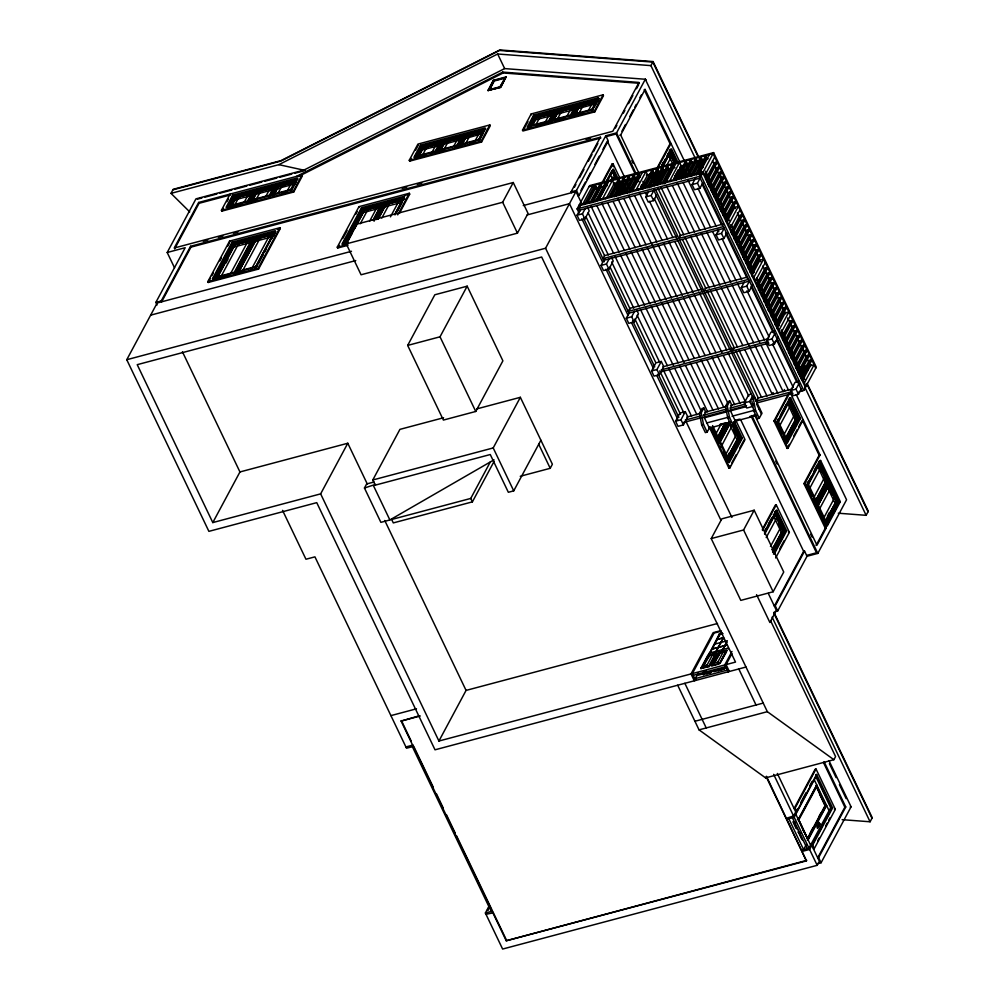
<?xml version="1.0" encoding="UTF-8"?>
<svg xmlns="http://www.w3.org/2000/svg" width="999" height="999" viewBox="0 0 999 999"><rect width="100%" height="100%" fill="white"/><g stroke="black" fill="none" stroke-linecap="round" stroke-linejoin="round"><path stroke-width="1.5" d="M571.478 192.732L571.066 191.87L576.46 190.434L605.781 135.752L616.57 132.879L645.317 79.258L645.729 80.107L644.992 80.057L645.317 79.258L504.657 68.594L303.796 170.155L195.954 198.863L167.195 252.497L174.563 267.869M247.914 200.899L249.825 200.462M250.737 195.642L252.472 194.855M269.493 195.155L271.216 194.355M272.302 189.91L274.213 189.46M250.175 242.67L252.073 242.233M255.894 266.483L257.63 265.697M293.881 184.166L295.604 183.366M271.74 236.938L273.476 236.139M379.595 208.229L381.331 207.43M438.573 145.654L440.309 144.855M461.313 137.475L457.33 145.167L461.313 137.475L444.567 141.92L439.572 151.473M460.139 139.91L462.05 139.46M549 120.767L550.636 120.392M570.566 115.022L572.302 114.223M573.389 109.765L575.112 108.966M594.954 104.021L596.69 103.222M656.081 178.958L655.531 177.073M668.668 155.469L667.757 153.696M720.254 441.546L719.717 439.672M729.595 424.138L728.671 422.365M778.433 421.753L777.896 419.88M808.416 484.403L807.866 482.529M827.609 487.599L826.81 486.076M248.551 200.749L230.944 205.432L235.165 197.665L251.96 193.331L235.439 198.014C234.528 204.283 230.107 204.096 228.946 207.667M294.942 182.18L278.309 186.176L273.251 195.617M373.151 219.967L380.756 205.794L364.298 210.602L354.595 228.721M439.635 143.669L423.002 147.665L418.781 155.444L437.662 150.462M569.555 116.871L574.55 107.33L558.091 112.138L554.22 119.393M669.73 153.496L662.599 166.945M788.835 402.372L777.547 423.576L779.295 427.26M764.597 534.24L775.286 514.473L782.479 530.469L772.077 549.862L782.941 530.457L772.489 549.949M826.747 480.894L818.968 464.685L826.285 480.644L814.809 502.01M828.833 485.277L818.256 505.007L828.945 485.239L836.138 501.236L825.736 520.629L826.548 522.427L829.295 516.82M189.71 211.875L171.004 193.369L173.177 189.31L281.019 160.602L499.837 49.95L653.096 61.563L698.825 157.13M230.107 194.081L221.416 210.277L221.828 211.139L293.731 192.008L302.422 175.799L302.01 174.937L198.651 202.447L174.213 248.014L612.799 131.281L638.998 82.43L502.759 72.103L296.528 176.398M174.625 248.876L199.063 203.309L230.519 194.942M157.08 304.97L155.856 302.397L185.177 247.715L167.195 252.497M745.978 667.045L435.015 749.812L316.745 502.647L208.891 531.356L126.761 359.715L157.155 303.009L351.498 251.286M161.239 300.961L190.559 246.278L600.387 137.188L600.799 138.049L190.971 247.128L161.651 301.81L161.239 300.961L155.856 302.397M221.828 211.139L223.277 208.441M226.898 201.686L228.346 198.988M232.617 195.142L226.099 207.305L290.809 190.072L297.327 177.922L232.617 195.142L233.479 196.953L232.392 198.976M227.06 207.143L233.029 196.004L297.739 178.784M227.385 207.105L233.354 196.141L234.028 197.415L229.32 206.206L228.147 205.12L228.596 206.056M229.246 204.845L231.855 199.987L231.393 199.038L233.279 201.586M228.459 207.48L233.991 197.165L254.27 192.17M229.708 205.806L233.991 197.165M230.682 204.42L234.34 197.602M231.281 205.12L235.165 197.665M231.568 205.27L235.227 197.777M235.09 204.333L239.161 196.741M239.473 196.229L238.961 197.078M244.405 201.848L248.476 194.268M248.801 193.756L248.276 194.605M246.853 202.635L251.898 193.207M246.903 202.76L251.96 193.331M247.752 202.273L253.983 190.659L254.42 191.995L234.028 197.415M248.077 202.41L254.595 190.26L255.045 191.209L253.421 194.243L252.972 193.307M248.227 202.71L254.745 190.559M248.689 202.023L254.92 190.409L255.607 191.683L271.191 187.525L270.779 185.964L271.228 186.9L273.926 186.176M250.025 201.736L255.557 191.421L275.836 186.426L260.951 189.985L260.527 191.346M253.134 199.513L251.111 199.713L254.37 194.743M254.645 193.806L255.557 191.421M207.829 281.618L229.545 241.109L279.882 227.71L280.282 228.571L258.566 269.068L208.242 282.467L207.829 281.618L258.154 268.219L279.882 227.71M251.361 200.349L255.394 192.819M208.242 282.467L210.414 278.421M211.863 275.724L213.311 273.014M219.817 260.864L221.266 258.167M227.784 246.016L229.233 243.319M251.736 201.473L256.731 191.92L273.526 187.587L256.581 192.108M252.073 201.511L257.005 192.283L273.376 187.937M254.545 198.177L252.647 200.724M275.612 231.556L232.467 243.032L212.924 279.483L212.512 278.634L232.055 242.17L275.2 230.694L254.845 268.481M213.062 279.782L232.605 243.331L275.749 231.843M213.536 279.096L232.792 243.169L253.421 237.687L234.166 273.601M255.594 200.574L260.727 191.009M231.83 246.004L232.917 243.968L247.752 240.022M216.383 277.073L233.429 244.193L253.534 238.836M237.075 243.494L233.466 244.443L215.734 277.535L214.548 276.448L214.997 277.397L231.293 247.015L230.844 246.066L232.018 247.153M216.895 276.111L233.778 244.63L234.278 245.667M216.571 278.546L234.603 244.693L251.248 240.709M216.908 278.584L234.877 245.042M225.874 263.162L227.984 259.216M220.429 277.647L238.599 243.768M238.911 243.257L238.399 244.106M265.984 196.116L270.055 188.524M270.367 188.012L269.855 188.861M269.493 195.18L273.476 187.462M270.579 194.168L273.139 189.398M269.318 196.541L275.562 184.915L275.999 186.251M269.655 196.678L276.174 184.528L276.623 185.464L272.377 193.369M269.792 196.978L276.498 184.665L277.173 185.939L272.465 194.718L271.753 193.506L270.816 193.756L271.278 195.03M229.096 275.187L221.154 277.073M273.114 194.256L277.123 185.677L295.891 180.682M272.852 194.33L277.485 186.114L294.493 181.581M230.819 273.177L247.914 241.296M273.301 195.729L278.309 186.176M273.651 195.767L278.584 186.538L294.942 182.193M281.556 183.092L281.98 184.665M235.027 272.739L254.033 237.287M234.977 273.464L254.37 237.437L275 231.943L275.437 233.279M278.221 192.857L282.292 185.265M282.605 184.753L282.093 185.602M237.275 270.329L250.737 245.23M236.438 273.064L254.995 238.449L273.763 233.454M273.364 233.204L270.667 233.928L270.217 232.992L270.629 234.553L255.045 238.711L237.3 271.79L236.588 270.579L235.652 270.829L236.126 272.103M236.601 273.426L255.17 238.811L274.925 233.679M236.925 273.251L255.357 238.886M238.087 272.69L256.169 238.948L272.914 234.49L254.882 268.344M256.443 239.31L239.261 270.717L256.231 239.073M259.877 237.962L260.564 237.375M243.069 269.917L260.165 238.037M259.665 239.236L259.528 238.199M285.826 192.37L281.93 193.182M292.345 180.22L292.757 181.793M287.55 190.372L291.621 182.78M291.933 182.268L291.421 183.117M295.042 181.731L291.109 189.073M291.383 189.872L294.992 183.154M297.128 179.171L296.104 181.818M291.221 190.934L296.291 181.481M251.323 269.418L269.493 235.552M269.805 235.04L269.293 235.889M221.416 210.277L293.319 191.146L302.01 174.937M270.254 236.413L270.117 235.377M255.282 268.669L275 231.943M258.391 263.649L263.299 254.508M264.747 251.798L266.196 249.101M271.853 238.549L273.976 234.59L274.425 235.527M348.014 245.267L337.662 248.027L337.25 247.165L358.966 206.656L409.29 193.257L409.702 194.118L399.575 213.024M337.662 248.027L339.111 245.317M342.719 238.574L347.065 230.469M355.756 214.273L357.205 211.563M395.204 213.798L404.62 196.241L361.476 207.73L341.933 244.181L347.877 242.595M342.882 244.031L361.888 208.579L403.671 197.465M343.206 243.993L362.025 208.878L382.155 203.521M342.957 244.655L362.212 208.729L382.842 203.234L383.279 204.57L362.887 210.002L362.212 208.729M345.13 241.621L362.337 209.528L367.732 208.092M344.28 244.368L362.849 209.74L383.129 204.745L377.56 205.831L377.135 207.18M344.455 244.718L363.012 210.102L376.398 206.531M344.767 244.543L361.139 214.023M363.199 210.177L361.213 212.787L363.236 212.575M356.855 223.514L362.799 212.412M346.765 242.32L364.298 210.602M346.278 243.881L356.868 224.138L513.249 182.517L528.034 213.411L517.445 233.154L361.064 274.775L346.278 243.881L502.659 202.26L513.249 182.517M348.114 240.809L352.435 232.73M367.282 207.155L367.694 208.716M360.277 223.751L368.007 209.328M368.331 208.816L367.819 209.665M378.059 204.283L378.484 205.856M369.605 221.266L377.335 206.843M373.114 220.329L380.819 205.906M373.564 220.542L382.842 203.234M374.038 220.417L383.454 202.847M374.188 220.692L377.085 215.297M378.534 212.587L383.604 203.147L403.733 197.777M374.126 220.866L383.778 202.984L404.408 197.49M347.789 443.244L320.642 493.868L438.923 741.033L735.514 662.087L541.658 257.018L137.225 364.672L212.799 522.577L239.947 471.953L347.789 443.244L367.282 483.966M375.899 218.706L382.28 206.818L381.83 205.881M376.298 219.131L384.415 204.008L404.52 198.651M376.473 219.493L384.465 204.258L402.447 199.475M376.735 219.418L384.765 204.433L385.277 205.482M377.984 218.681L385.589 204.508L402.335 200.05L394.692 214.598M409.253 160.29L417.944 144.081L489.847 124.937L490.259 125.799L481.568 142.008L409.665 161.139L409.253 160.29L481.156 141.146L489.847 124.937M378.047 218.806L385.651 204.62M378.334 218.943L385.864 204.857M409.665 161.139L411.113 158.441M415.459 150.337L418.356 144.942M420.454 145.155L413.936 157.305L478.646 140.072L485.164 127.922L420.454 145.155L420.866 146.004L414.897 157.143M381.843 218.007L389.585 203.584M389.897 203.072L389.385 203.921M414.96 157.767L421.191 146.154L421.865 147.427L417.157 156.206L415.984 155.12L416.433 156.069M417.082 154.845L419.692 149.987L419.23 149.051L421.116 151.586M420.229 148.976L421.316 146.953L434.802 143.357M416.296 157.48L421.828 147.165L442.107 142.17L438.062 143.244M416.458 157.842L421.99 147.527L436.538 143.244L436.113 144.605M416.783 157.667L422.177 147.602M439.647 143.681L423.276 148.027L419.405 155.27L423.002 147.665M422.927 154.333L426.985 146.753M427.31 146.241L426.798 147.09M390.447 216.87L398.901 201.099M395.129 214.797L402.922 200.262M397.727 210.702L402.135 202.497M397.714 214.86L409.29 193.257M431.181 153.834L436.313 144.268M434.677 152.647L439.735 143.207M434.74 152.76L439.797 143.332M435.589 152.273L441.82 140.659L442.257 141.995L421.865 147.427M435.914 152.422L442.432 140.272L442.882 141.209L441.258 144.243L440.809 143.307M436.063 152.722L442.582 140.559M436.526 152.023L442.757 140.409L443.444 141.683L459.028 137.537L458.616 135.964L459.065 136.9L461.763 136.189M437.862 151.736L443.394 141.421L463.673 136.426L448.788 139.985L448.364 141.346M461.213 137.937L444.842 142.283C441.108 151.623 435.414 153.796 443.394 141.421M439.198 150.362L443.756 141.858M440.796 148.863L443.356 144.093M443.431 150.574L448.563 141.009M453.821 146.116L457.879 138.524M458.204 138.012L457.692 138.861M458.653 139.385L458.516 138.362M457.155 146.541L463.386 134.915L463.823 136.251M457.492 146.678L463.998 134.528L464.46 135.464L460.214 143.369M457.629 146.978L459.078 144.281M460.527 141.571L464.148 134.828M458.104 146.291L464.335 134.665L465.01 135.939L460.302 144.718L459.59 143.519L458.653 143.769L459.115 145.03M487.987 90.41L493.419 80.282L506.006 76.935L500.774 87.487L487.987 90.41L500.574 87.063L506.006 76.935M488.199 90.847L493.419 80.282M489.16 89.673L499.95 86.801L505.044 78.109L500.149 87.225L489.373 90.097L494.043 80.557L506.206 77.373M460.951 144.256L464.96 135.689L483.728 130.694M489.373 90.097L494.255 80.981L505.044 78.109M461.401 143.419L465.322 136.114L470.442 134.753M461.138 145.729L466.146 136.189L482.879 131.731L466.421 136.538L461.476 145.767M464.997 144.83L470.129 135.265M473.663 142.37L469.767 143.182M480.182 130.22L480.594 131.793M475.387 140.372L479.458 132.78M479.77 132.268L479.258 133.117M482.879 131.731L478.946 139.073M478.733 140.797L482.829 133.167M484.965 129.171L483.941 131.818M479.058 140.934L483.291 133.042M522.502 130.145L531.181 113.936L603.084 94.805L603.496 95.654L594.805 111.863L522.914 130.994L522.502 130.145L594.393 111.001L603.084 94.805M407.667 345.417L434.815 294.78L467.17 286.176L502.897 360.839L475.749 411.463L443.394 420.079L407.667 345.417L440.022 336.8L467.17 286.176M524.363 128.297L527.971 121.553M598.401 97.79L533.691 115.01L527.185 127.16L591.883 109.94L598.401 97.79L598.813 98.639L594.467 106.743M527.584 128.022L534.103 115.872L598.813 98.639M528.196 127.622L534.428 116.009L535.114 117.283L531.056 124.85M530.319 124.7L534.552 116.808L533.691 115.01M529.532 127.335L535.064 117.02L555.169 111.676L551.436 118.644M529.707 127.697L535.239 117.383L548.626 113.824M530.019 127.522L534.065 119.992M531.056 125.599L532.305 124.863L536.238 117.52L552.984 113.074L547.939 122.752M552.884 113.536L536.513 117.882L532.642 125.125L536.238 117.52M536.163 124.201L540.234 116.608M540.546 116.096L540.034 116.945M544.43 123.689L549.562 114.123M547.927 122.502L552.984 113.074M548.376 122.939L555.069 110.514L534.253 116.159M549.7 121.266L555.681 110.127M550.262 120.966L556.006 110.265L556.68 111.538L577.072 106.106L576.635 104.77L570.404 116.396M551.885 118.968L554.495 114.098L554.045 113.162M551.098 121.603L556.63 111.289L576.91 106.281M554.208 119.368L552.185 119.58L556.63 111.289M551.598 121.791L552.36 119.93M553.334 118.544L556.992 111.713M554.033 118.719L557.03 114.123M553.933 119.243L557.817 111.788L574.55 107.33M556.668 120.429L561.8 110.864M562.112 110.352L561.6 111.201M494.018 459.827L389.872 519.955L380.881 522.352L364.448 488.024L366.621 483.966L374.113 481.98M567.057 115.971L571.128 108.379M571.44 107.867L570.928 108.716M540.884 440.222L513.736 490.859L508.341 492.282L490.272 454.533L375.237 485.152L372.777 479.995L399.925 429.37L443.581 417.744M572.29 112.837L574.213 109.253M570.729 116.533L577.247 104.383L577.697 105.32L576.061 108.367L575.611 107.417M570.866 116.833L577.572 104.52L578.246 105.794L573.538 114.585L572.827 113.374L571.89 113.624L572.365 114.897M574.113 112.013L575.412 109.578M572.677 115.859L578.209 105.544L598.314 100.187M375.237 485.152L375.674 484.34L364.448 488.024M574 114.473L578.046 106.943M574.325 115.472L579.383 106.044L596.178 101.711L579.22 106.231M574.388 115.584L579.383 106.044M574.725 115.634L579.657 106.394L596.028 102.06M577.197 112.3L575.287 114.848M578.246 114.698L583.366 105.12M588.623 110.227L592.694 102.647M593.006 102.135L592.494 102.984M592.145 109.291L596.116 101.586M591.97 110.652L597.702 99.962M494.118 461.351L472.402 501.86L393.306 522.914L391.67 519.48L392.095 518.668M571.066 191.87L600.387 137.188M574.413 187.263L575.874 184.528M579.545 177.697L583.94 169.493M588.336 161.289L592.007 154.445M593.468 151.723L597.864 143.519M126.761 359.715L545.566 248.239L575.973 191.533L581.368 202.797M580.956 190.359L585.352 182.155M586.825 179.42L590.484 172.59M594.892 164.385L599.288 156.181M602.946 149.338L607.342 141.146L624.825 177.672M578.021 195.829L578.921 195.579L608.241 140.896L605.781 135.752M615.396 128.072L616.858 125.35M623.401 113.137L624.85 110.427M628.496 103.646L632.854 95.504M636.5 88.724L638.673 84.653M695.316 158.366L650.923 65.622L653.096 61.563M579.12 213.124L577.097 208.916L589.585 185.627L713.611 152.61L816.295 367.157L803.795 390.447L798.988 391.733M580.531 205.394L578.896 208.429L580.244 211.239M582.867 203.908L592.644 185.677L593.743 187.962M621.915 131.206L625.511 124.513M629.82 116.471L633.416 109.765M634.852 107.093L636.288 104.408M639.884 97.702L641.321 95.03M587.375 206.993L589.223 210.864L584.877 218.956L579.482 220.392L577.022 215.247L579.919 209.852M619.767 135.227L620.654 134.99L645.092 89.423L680.169 162.712M584.128 204.445L584.665 203.421M584.403 204.47L594.18 186.239L595.529 185.876L596.141 187.163L587.762 202.785M586.45 202.809L595.529 185.876M590.796 195.617L594.28 189.111M577.022 215.247L582.417 213.811L585.314 208.416M589.522 203.009L590.059 201.985M590.496 201.723L599.575 184.803L600.923 184.44L601.535 185.727L592.457 202.66M591.146 202.672L600.923 184.44M601.96 182.854L612.1 163.948L612.999 163.711L619.705 177.735M592.732 201.523L600.686 186.663M602.135 183.966L612.999 163.711M594.904 201.573L595.454 200.562M595.179 201.598L604.957 183.366L606.306 183.004L606.917 184.303L598.538 199.925M606.83 180.432L611.925 170.779M606.843 180.869L612.162 171.029L616.196 179.47M606.93 181.206L612.749 170.354L616.945 179.108M597.39 199.313L598.863 196.578M606.942 181.506L613.548 169.168L618.256 178.996M596.528 201.236L606.306 183.004M599.05 199.6L608.816 181.368M600.299 200.137L600.849 199.126M610.676 180.794L612.512 177.385L613.124 178.659M610.839 180.757L612.662 177.335M612.999 178.459L612.449 179.483L610.401 174.213M613.274 178.609L614.497 176.323L615.384 179.183M602.647 198.639L612.412 180.419L614.06 183.853L606.381 198.164M605.694 198.701L606.231 197.69M608.841 197.09L617.919 180.157L619.268 179.795L619.88 181.081L611.513 196.716M610.189 196.728L619.268 179.795M611.088 197.265L611.625 196.254M613.836 195.754L622.914 178.833L624.263 178.471L624.875 179.758L616.495 195.379M614.485 196.703L624.263 178.471M616.483 195.829L617.02 194.817M618.131 195.729L627.909 177.497L629.258 177.148L629.87 178.434L621.49 194.056M619.48 195.367L629.258 177.148M621.865 194.393L622.414 193.381M623.826 193.094L632.904 176.174L634.253 175.812L634.865 177.098L626.485 192.72M625.174 192.745L634.253 175.812M627.26 192.957L627.809 191.945M628.821 191.771L637.899 174.837L639.248 174.488L639.86 175.774L631.48 191.396M629.47 192.707L639.248 174.488M633.628 185.24L635.014 182.642M372.777 479.995L493.206 447.939L520.354 397.315L552.385 464.248L550.212 468.306L520.254 476.273M632.604 190.672L642.369 172.44M632.654 191.521L633.204 190.509M391.67 519.48L470.754 498.426L490.297 461.975M636.201 189.71L645.966 171.478L647.614 174.912L639.934 189.236M638.049 190.085L638.586 189.073M642.394 188.149L651.473 171.229L652.822 170.866L653.433 172.153L645.067 187.775M611.388 257.168L613.236 261.026L608.891 269.131L603.496 270.567L601.036 265.422L604.657 258.666M643.743 187.8L652.822 170.866M643.443 188.649L643.98 187.637M650.699 175.125L652.085 172.515L653.433 172.153M654.233 183.654L651.61 178.159L654.445 172.864M656.58 168.893L670.067 143.731L670.966 143.494L657.479 168.656M647.389 186.825L656.468 169.905L657.817 169.543L658.428 170.829L649.35 187.75M601.036 265.422L606.43 263.986L609.315 258.579M651.61 178.159L654.632 173.951M648.039 187.762L657.817 169.543M648.838 187.213L649.375 186.201M661.813 165.122L663.236 162.475M661.763 165.734L665.371 158.978M666.82 156.281L670.629 149.188L677.397 163.349M654.695 179.758L656.181 176.985M661.975 166.184L670.704 149.9L677.26 163.611M656.518 195.23L653.621 200.624L648.226 202.06L645.766 196.915L648.651 191.508M659.49 171.403L655.232 179.333L657.866 184.827M661.613 167.445L671.528 148.951L678.096 162.687M651.685 186.801L661.463 168.569L662.812 168.207L663.423 169.493L655.044 185.127M662.474 166.983L669.892 153.147M658.403 174.775L659.802 172.165M653.733 185.14L662.812 168.207M654.22 185.777L654.77 184.765M663.96 170.579L657.667 182.317L656.593 180.082M666.758 165.359L671.515 156.506M645.766 196.915L651.148 195.479L654.045 190.072M657.379 184.166L666.458 167.245L667.807 166.883L668.418 168.169L659.615 184.34M658.728 183.804L667.807 166.883M662.374 182.842L671.44 165.909L672.789 165.547L673.413 166.845L664.335 183.766M663.024 183.779L672.789 165.547M665.009 182.904L665.559 181.893M666.158 181.743L675.923 163.511M669.742 180.782L679.52 162.55L681.168 165.984L673.488 180.307M670.404 181.468L670.941 180.457M674.849 176.323L676.286 173.639M677.01 172.29L678.371 169.755M674.138 178.122L678.571 169.867M673.663 179.358L678.733 169.905L680.119 169.605L674.3 180.482M675.237 179.57L680.481 169.78L679.495 170.055M675.249 180.519L685.027 162.3L686.375 161.938L686.987 163.224L678.608 178.846M675.799 180.045L676.335 179.021M677.297 178.858L686.375 161.938M680.943 177.897L690.022 160.964L691.37 160.614L691.982 161.9L683.603 177.522M681.468 175.612L682.941 174.937L681.955 175.2M681.193 178.609L681.73 177.585M681.593 178.833L691.37 160.614M683.653 175.275L685.052 172.665M688.598 176.186L696.977 160.564L696.365 159.278L695.017 159.64L685.239 177.872L680.069 166.796M686.575 177.173L687.125 176.161M687.287 176.211L696.365 159.278M690.746 170.042L692.145 167.432M690.234 176.536L700.012 158.304L701.36 157.954L701.972 159.241L693.593 174.862M692.282 174.875L701.36 157.954M691.97 175.737L692.519 174.725M766.458 776.26L806.43 860.876L506.256 940.771L401.123 721.078L419.093 715.858M695.928 173.901L704.994 156.98L706.343 156.618L706.967 157.904L698.588 173.539M696.578 174.85L706.343 156.618M702.796 182.904L699.899 188.312L694.505 189.748L692.045 184.59L695.666 177.847M697.364 174.301L697.914 173.289M699.7 172.802L709.477 154.583M700.961 173.339L699.325 176.373L802.01 390.934M577.097 208.916L701.123 175.899L713.611 152.61M692.045 184.59L697.439 183.154L700.336 177.76M636.638 309.952L638.486 313.811L634.14 321.915L628.758 323.351L626.286 318.194L629.183 312.799M704.944 175.287L714.722 157.055M626.286 318.194L631.68 316.758L634.577 311.363M705.531 179.57L714.61 162.65L715.958 162.288L716.57 163.574L706.793 181.806M706.88 179.208L715.958 162.288M707.542 178.259L708.94 175.649M707.891 184.503L716.97 167.582L718.318 167.22L718.93 168.506L709.153 186.738L708.541 185.452L718.318 167.22M712.699 177.984L714.098 175.374M710.951 188.137L719.33 172.515L720.679 172.153L721.29 173.451L711.525 191.671M710.901 190.384L720.679 172.153M712.612 194.38L721.69 177.447L723.039 177.098L723.651 178.384L713.885 196.603M713.96 194.018L723.039 177.098M715.671 198.014L724.05 182.38L725.399 182.03L726.011 183.317L716.945 200.237M715.621 200.25L725.399 182.03M718.031 202.947L726.41 187.325L727.759 186.963L728.383 188.249L718.606 206.481M718.681 203.883L727.759 186.963M718.656 204.233L720.054 201.623M725.636 191.209L727.035 188.611L726.41 187.325M719.705 209.178L728.771 192.258L730.119 191.895L730.744 193.182L720.966 211.413M721.053 208.816L730.119 191.895M438.923 741.033L466.071 690.409L717.494 623.488M722.764 212.812L731.143 197.19L732.479 196.828L733.104 198.114L724.025 215.047M722.714 215.06L732.479 196.828M726.822 233.117L723.925 238.511L718.531 239.947L716.071 234.802L718.968 229.395M725.124 217.745L733.503 202.123L734.852 201.761L735.464 203.059L725.686 221.278M725.774 218.694L734.852 201.761M727.06 221.678L734.74 207.355L738.336 206.406L728.558 224.625M716.071 234.802L721.465 233.366L724.362 227.959M651.548 370.979L655.893 362.874L661.288 361.438L663.748 366.596L659.402 374.687L654.008 376.123L651.548 370.979L656.942 369.543L661.288 361.438M730.207 228.059L739.972 209.84M730.793 232.355L739.859 215.422L741.208 215.072L741.832 216.358L732.055 234.578M731.443 233.291L741.208 215.072M733.853 235.989L742.22 220.367L743.568 220.005L744.193 221.291L734.415 239.523M733.803 238.237L743.568 220.005M735.514 242.22L744.592 225.299L745.941 224.937L746.553 226.224L736.775 244.455M736.862 241.858L745.941 224.937M739.622 237L741.008 234.39M738.573 245.854L746.952 230.232L748.301 229.87L748.913 231.156L739.834 248.089M738.523 248.102L748.301 229.87M740.933 250.786L749.312 235.165L750.661 234.802L751.273 236.089L741.495 254.32M741.545 252.073L750.661 234.802M742.594 257.03L751.673 240.097L753.021 239.748L753.633 241.034L743.868 259.253M743.943 256.668L753.021 239.748M745.654 260.664L754.033 245.03L755.381 244.68L755.993 245.966L746.927 262.887M745.604 262.899L755.381 244.68M748.014 265.597L756.393 249.975L757.741 249.613L758.353 250.899L748.588 269.131M747.964 267.844L757.741 249.613M752.809 284.54L749.188 291.296L743.793 292.732L741.333 287.575L744.23 282.18M749.675 271.828L758.753 254.907L760.102 254.545L760.726 255.831L751.648 272.764M751.023 271.466L760.102 254.545M751.623 275.761L759.989 260.14L763.586 259.178L753.82 277.41M741.333 287.575L746.715 286.139L749.612 280.744M675.574 421.178L679.919 413.087L685.314 411.65L687.774 416.795L683.428 424.9L678.034 426.336L675.574 421.178L680.968 419.742L685.314 411.65M755.456 280.844L765.234 262.612M756.743 283.828L765.122 268.207L766.47 267.844L767.082 269.131L758.016 286.064M756.693 286.076L766.47 267.844M758.403 290.072L767.482 273.139L768.83 272.777L769.442 274.076L759.677 292.295M759.752 289.71L768.83 272.777M761.463 293.694L769.842 278.072L771.191 277.722L771.802 279.008L762.736 295.929M761.425 295.941L771.191 277.722M699.437 413.336L702.035 408.491L703.833 408.017L705.744 412.013L704.12 415.047L704.944 416.77L704.395 417.782L709.327 428.072L707.155 432.13L705.356 432.604L701.66 424.887L699.437 413.336L701.236 412.862L703.833 408.017M763.823 298.639L772.202 283.017L773.551 282.655L774.175 283.941L764.397 302.173M763.785 300.874L773.551 282.655M766.545 296.016L767.931 293.406M765.496 304.87L774.562 287.949L775.911 287.587L776.535 288.873L766.757 307.105M766.146 305.819L775.911 287.587M767.856 309.802L776.935 292.882L778.271 292.52L778.895 293.806L769.817 310.739M768.506 310.751L778.271 292.52M770.916 313.436L779.295 297.814L780.644 297.452L781.255 298.738L771.478 316.97M770.866 315.684L780.644 297.452M725.511 406.393L728.096 401.561L729.894 401.074L731.805 405.07L730.182 408.116L731.006 409.827L730.456 410.839L735.389 421.141L733.216 425.187L731.418 425.674L727.722 417.944L725.511 406.393L727.297 405.919L729.894 401.074M772.577 319.68L781.655 302.747L783.004 302.385L783.616 303.684L774.537 320.604M773.925 319.318L783.004 302.385M715.197 435.202L721.278 423.851M774.937 324.613L784.015 307.68L785.364 307.33L785.976 308.616L776.897 325.537M778.059 337.325L774.437 344.068L769.055 345.504L766.583 340.359L770.928 332.255L774.974 331.181M775.586 325.549L785.364 307.33M777.647 321.99L779.045 319.393M725.062 423.189L716.82 438.549L718.368 438.486M725.336 423.314L717.032 438.786L725.461 423.276M717.956 437.537L724.899 424.587M776.872 328.546L785.251 312.912L788.848 311.963L779.07 330.194M726.685 422.952L719.043 438.286L717.881 436.575M717.594 440.409L726.573 423.651M766.583 340.359L771.977 338.923L774.874 333.516M726.96 423.289L718.581 438.911L719.929 438.673L720.366 439.572M717.956 440.309L726.947 423.551M720.554 436.788L724.75 428.971M726.148 426.373L728.234 422.465M729.008 421.753L718.443 441.446L712.499 429.021M718.93 440.896L723.276 432.792M724.725 430.094L728.346 423.339M718.518 442.17L729.22 422.202M718.88 442.345L729.432 422.652M719.767 441.308L724.263 432.917M725.699 430.244L729.482 423.189L728.771 423.376M719.243 443.406L730.818 421.828M719.367 443.369L730.943 421.79M780.719 333.616L790.484 315.397M753.633 403.896L752.185 406.593L746.79 408.029L744.33 402.884L748.676 394.78L751.36 394.068M732.429 425.174L721.066 446.915M732.629 425.337L733.141 424.375L739.872 438.436L727.821 460.901M734.015 423.014L741.046 438.274L728.308 462.05L725.911 457.617M782.005 336.613L790.384 320.991L791.732 320.629L792.344 321.915L782.567 340.147M782.654 337.55L791.732 320.629M782.617 337.899L784.015 335.289M789.597 324.875L790.996 322.277L790.384 320.991M744.33 402.884L749.725 401.448L752.609 396.041M759.277 418.256L755.581 410.527L753.371 398.988L754.332 397.177L762 413.186L759.277 418.256L757.479 418.731L753.783 411.001L751.847 400.899M784.365 341.546L792.744 325.924L794.093 325.562L794.704 326.848L785.626 343.781M785.014 342.482L794.093 325.562M724.862 456.156L736.7 434.078M736.95 433.529L736.525 434.428M727.509 456.431L729.595 452.547M786.725 346.478L795.104 330.856L796.453 330.494L797.065 331.78L787.986 348.713M732.504 425.362L738.136 437.787L727.722 457.18L728.533 458.978L739.872 438.436M757.067 402.897L756.518 403.908L761.45 414.198M726.673 459.153L738.136 437.787M727.809 458.129L734.752 445.192M735.189 444.38L738.586 438.037L732.142 424.563M786.675 348.726L796.453 330.494M728.908 457.779L737.237 442.257M739.297 438.424L738.236 441.471L737.062 439.76M802.397 851.36L809.59 849.45L831.717 808.179L815.696 774.712L816.595 774.475L832.604 807.941L812.662 845.154L811.762 845.391L819.355 861.275L817.182 865.321L502.622 949.05L485.377 913.011L488.998 906.255M488.736 907.729L487.262 910.476L488.161 910.239M729.72 458.678L740.421 438.723L742.307 438.224L734.415 421.74M728.783 461.488L741.096 438.536L733.865 423.439M728.92 461.75L741.408 438.461L733.516 421.978M742.307 438.224L729.27 462.525L712.187 426.823M788.386 352.722L797.464 335.789L798.813 335.427L799.425 336.713L789.66 354.945M758.99 409.053L759.527 408.042M789.035 353.658L798.813 335.427M709.215 427.023L728.933 468.219L730.381 465.522M731.83 462.824L736.176 454.72M739.797 447.964L744.13 439.86M728.933 468.219L729.832 467.982L745.029 439.622L735.838 420.404M492.907 912.886L485.989 914.297M790.746 357.654L799.824 340.721L801.173 340.372L801.785 341.658L792.719 358.579M791.395 358.591L801.173 340.372M793.805 361.288L802.185 345.654L803.533 345.304L804.145 346.591L794.38 364.81M793.755 363.524L803.533 345.304M795.479 367.52L804.545 350.599L805.893 350.237L806.518 351.523L796.74 369.755M796.815 367.157L805.893 350.237M797.839 372.452L806.905 355.532L808.253 355.169L808.878 356.456L799.1 374.687L798.488 373.401L808.253 355.169M802.634 365.934L804.033 363.324M803.208 419.83L788.011 448.189L787.112 448.426L773.963 420.966L788.448 393.956M711.226 538.586L721.815 518.843L754.17 510.227L783.74 572.027L773.151 591.77L740.796 600.387L711.226 538.586L743.581 529.982L754.17 510.227M801.36 388.873L798.463 394.28L793.081 395.716L790.609 390.559L794.954 382.467L799 381.381M773.963 420.966L774.862 420.729L789.347 393.718M799.837 376.448L804.02 368.631L805.369 368.269L805.993 369.555M800.898 376.086L809.265 360.464L810.614 360.102L811.238 361.388L801.46 379.62M801.186 376.086L805.369 368.269M777.297 420.242L778.321 419.33L776.698 422.377L777.597 422.127L790.621 397.827L800.486 418.431L787.449 442.732L786.55 442.969L799.587 418.668L789.722 398.064L790.621 397.827M780.419 415.434L786.101 404.82M777.047 422.552L788.099 401.111M788.81 400.636L789.797 398.788M800.848 378.334L810.614 360.102M790.609 390.559L796.003 389.123L798.9 383.728M802.834 380.02L810.514 365.696M778.958 427.097L790.609 405.382M790.858 404.832L790.434 405.731M804.332 382.967L814.11 364.735L797.115 369.255M506.256 940.771L806.705 860.376M784.29 434.028L794.867 414.285M795.129 413.736L794.704 414.635M788.81 402.372L796.303 417.994L784.827 439.36L786.4 439.285M785.064 439.597L796.765 417.982L785.189 439.56M785.551 440.859L796.116 421.166M785.626 441.208L798.039 418.643L788.848 399.438M785.451 442.12L798.039 418.643M787.886 438.886L798.601 418.931L800.486 418.431M786.962 441.708L799.275 418.743L789.41 398.151M787.112 448.426L789.285 444.38M793.618 436.276L797.239 429.52M798.688 426.823L802.309 420.079L819.155 455.257L803.945 483.616L825.299 528.246L816.071 545.454M762.312 529.395L775.349 505.094L776.248 504.845L789.385 532.317L775.636 557.966M762.487 530.506L776.248 504.845M764.784 531.018L766.221 528.346M767.657 525.661L771.253 518.968M765.047 530.806L767.22 526.748M768.668 524.05L772.289 517.295M764.722 532.267L775.973 511.263L785.401 530.956L774.15 551.96M764.497 533.266L776.797 510.302L786.663 530.906L774.35 553.858M766.208 537.599L776.785 517.857M777.047 517.32L776.623 518.206M696.016 680.344L695.192 678.633L698.239 672.939M700.836 668.393L707.891 655.232L716.258 652.996L709.402 666.595L700.836 668.393L709.203 666.171L716.258 652.996M722.702 633.628L719.755 634.402L709.302 653.895L719.43 633.716L722.364 632.929M701.036 668.818L708.091 655.656L716.458 653.433M709.39 654.058L719.817 634.477M708.716 655.931L702.21 668.081L709.565 655.606L708.716 655.931L715.296 654.183L708.778 666.333L707.117 664.934L704.133 665.734M770.466 546.503L781.056 526.76M703.521 674.775L702.21 674.15L703.633 671.503M707.117 664.934L712.537 654.807L715.296 654.183M803.945 483.616L804.844 483.379L820.054 455.02L790.721 393.743M703.82 674.325L705.257 671.653M715.596 652.384L723.426 637.662M715.709 652.359L723.501 637.824L717.157 639.335M704.183 674.475L706.318 670.491M813.611 471.815L817.207 465.122L825.499 483.229M811.101 476.773L806.68 485.027L807.579 484.777L820.604 460.477L840.321 501.673L827.284 525.973L807.579 484.777M814.635 470.167L818.256 463.424M818.293 464.21L807.03 485.202L809.277 489.91M807.404 486.263L819.093 464.647M718.618 652.372L711.563 665.534L719.929 663.311L726.985 650.149L718.618 652.372L719.442 654.095M772.577 551.76L776.36 544.717M776.735 544.005L783.129 532.08M772.764 551.411L783.303 532.23M772.789 552.197L782.567 533.966L783.915 533.728L783.141 534.44M775.037 511.913L784.215 531.118L772.889 551.66M712.774 665.297L720.291 652.747L712.936 665.222M774.075 551.373L784.777 531.406L786.663 530.906M773.863 552.834L785.451 531.231L775.599 510.626M773.451 554.095L785.763 531.143L775.898 510.551L776.797 510.302M722.227 650.449L726.785 641.945M722.951 649.387L726.86 642.107M808.753 490.109L820.591 468.032M820.841 467.482L820.416 468.381M717.844 662.075L723.276 651.96L726.023 651.323L719.505 663.473L717.844 662.075L714.859 662.874M779.807 548.751L784.14 540.659M726.485 651.897L719.929 663.311M825.112 476.386L824.674 477.285M814.272 496.678L824.849 476.935M731.967 651.46L724.725 664.959L728.009 671.827M723.588 669.055L725.024 666.383M731.967 653.596L726.073 664.61L729.357 671.465M723.613 669.305L725.112 666.57M815.047 502.247L826.285 480.644M825.686 482.867L816.158 500.636L808.116 483.816M815.534 503.508L822.314 490.871M822.627 490.284L827.447 481.281L820.554 466.883M815.609 503.858L827.821 481.431L829.207 481.131L816.458 504.907M815.971 503.758L828.021 481.293L818.83 462.087M817.869 501.535L820.666 496.328M822.065 493.731L826.947 484.615L827.934 484.353M816.533 505.619L829.557 481.318L828.571 481.58M816.882 505.806L829.632 482.03L839.11 501.998L826.797 524.95M817.781 504.757L828.558 484.665L836.6 501.486M818.606 510.701L830.444 488.623M830.706 488.086L830.269 488.973M818.568 511.313L818.818 510.339M818.993 510.764L817.444 506.98M804.557 551.123L803.658 551.361L774.337 606.043L775.236 605.806L804.557 551.123L807.017 556.268L777.697 610.951L774.999 611.675M823.064 519.255L834.714 497.527M834.964 496.99L834.902 497.689M823.925 521.066L819.555 511.675M827.347 516.283L829.432 512.412M824.687 522.602L836.6 501.223L825.024 522.814M829.707 516.058L835.251 505.706M825.461 524.45L835.164 506.368M828.87 484.265L837.299 501.885L835.876 505.019L837.512 501.985M825.836 524.35L837.874 501.885L828.695 482.692M827.734 522.14L838.436 502.172L840.321 501.673M826.81 524.575L839.06 501.723L837.674 502.022L828.908 483.703M826.385 526.211L839.422 501.91L819.704 460.714L820.604 460.477M804.844 483.379L826.198 527.996L816.97 545.217L754.445 414.56M807.017 556.268L817.806 553.409L846.565 499.775L796.191 394.505M838.261 513.211L866.133 515.322L868.306 511.263L807.105 383.391M677.684 685.227L699.038 729.857L765.596 777.884L766.183 776.772L806.43 860.876M786.113 818.393L793.568 815.971L797.252 809.103M816.033 769.018L815.134 769.255L794.093 808.491L794.992 808.253L816.033 769.018L835.339 809.352L814.297 848.588L813.398 848.825M800.723 802.622L806.106 792.594M809.789 785.714L812.137 781.355M777.334 773.451L795.741 811.925L796.64 811.688L816.595 774.475M797.377 819.617L798.326 819.392L816.732 784.939L816.882 786.313L798.775 819.879L807.866 839.335L826.061 805.419L816.158 785.801M807.866 839.335L798.426 819.605L816.608 785.676L816.882 786.313M765.596 777.884L833.89 759.702L835.576 756.568L770.691 620.966M810.376 832.729L812.886 828.134M818.618 817.444L820.766 813.436M810.938 832.092L813.086 828.084M818.818 817.394L820.978 813.236M807.741 839.285L825.961 805.406L816.508 785.788M807.279 840.109L808.129 839.884L826.598 805.544M806.468 844.192L803.571 849.6L788.798 818.693M817.756 840.708L819.205 837.999M825.736 825.823L827.184 823.114M828.633 820.416L830.082 817.706M845.753 806.967L844.867 807.204L817.706 857.841L818.606 857.604L845.753 806.967L824.212 761.95M817.032 863.823L821.078 862.749L851.073 806.805L828.958 760.589M842.12 819.667L870.079 821.777L872.239 817.731L773.938 612.3M723.264 668.831L724.462 668.768M671.34 156.843L671.84 155.807M780.881 527.11L781.38 526.073M171.004 193.369L278.846 164.66L497.664 53.996L650.923 65.622M298.226 176.611L503.171 72.964L639.41 83.292M669.417 150.424L670.704 149.9M828.358 482.554L829.632 482.03M807.279 482.892L808.516 482.43L807.317 482.242M826.91 485.264L828.146 484.802L827.721 483.903L826.36 484.14M773.251 514.497L774.487 514.035M817.132 503.484L818.381 503.034L817.944 502.135L816.595 502.36M671.615 155.02L673.089 154.333L672.102 154.595L670.254 150.737M790.709 403.896L792.195 403.221L791.208 403.484L789.972 400.911M795.641 414.198L797.115 413.511L796.128 413.773M820.691 466.545L822.165 465.871L821.178 466.133L819.954 463.561M825.624 476.848L827.097 476.161L826.111 476.423M830.556 487.137L832.03 486.463L831.043 486.725L829.195 482.867M835.476 497.44L836.95 496.765L835.963 497.027L838.436 502.172M776.897 516.371L778.371 515.696L777.384 515.959L775.536 512.1M172.902 189.822L280.744 161.114L499.575 50.462L652.822 62.075L698.563 157.642M197.415 199.188L201.91 197.989M204.907 197.19L216.895 194.006M219.892 193.207L231.868 190.022M234.865 189.223L246.853 186.026M249.85 185.24L261.825 182.043M264.822 181.244L276.81 178.059M279.807 177.26L291.783 174.076M294.78 173.277L303.771 170.879M644.992 80.057L645.891 79.82M420.866 146.004L485.576 128.784M233.167 196.303L297.877 179.083M421.004 146.304L485.714 129.083M555.819 110.427L598.963 98.938M233.479 196.953L238.873 195.517L238.424 194.568L238.836 196.141M240.222 195.155L246.965 193.356M253.696 191.571L249.65 192.645L249.201 191.696L249.625 193.269M255.045 191.209L269.88 187.263M277.972 185.102L280.657 184.39M283.354 183.666L296.84 180.082M441.533 141.571L437.487 142.645L437.038 141.708L437.462 143.269M442.882 141.209L457.717 137.263M465.809 135.102L484.677 130.082M537.25 116.084L539.947 115.372L539.497 114.435L539.91 115.996M541.296 115.01L549.388 112.862M552.085 112.138L554.782 111.426M556.131 111.064L561.513 109.628L561.063 108.691L561.488 110.265M562.862 109.278L569.605 107.48M577.697 105.32L592.519 101.374M596.565 100.3L593.868 101.024L593.418 100.075L593.843 101.648L578.209 105.544M272.39 187.213L274.787 186.576M277.173 185.939L296.366 180.831M460.227 137.213L462.624 136.576M465.01 135.939L469.817 134.665L469.393 133.092L469.842 134.028M471.153 134.303L484.203 130.832M535.114 117.283L555.506 111.851M595.042 101.324L597.439 100.687M235.502 197.165L248.876 193.606M250.225 193.244L252.922 192.52M257.08 191.421L259.777 190.697M282.692 184.603L277.123 185.677M284.028 184.253L296.054 181.044M444.917 141.421L447.614 140.709M471.853 134.253L483.891 131.044M555.344 112.025L549.787 113.112L549.363 114.46M558.154 111.276L571.528 107.717M572.877 107.368L575.561 106.643M579.72 105.544L582.417 104.82M598.488 100.549L583.603 104.108L583.179 105.457M235.627 197.253L249.425 193.581M250.075 193.406L252.635 192.732M257.417 191.458L260.402 190.659M261.726 190.31L275.487 186.651M423.464 147.265L437.262 143.581M437.912 143.419L440.472 142.732M445.03 141.521L448.239 140.659M448.876 140.497L463.324 136.651M471.778 134.403L482.33 131.593M535.427 117.457L549.188 113.799M550.511 113.449L553.496 112.65M558.279 111.376L572.077 107.705M572.727 107.53L576.573 106.506M580.057 105.582L583.054 104.783M584.378 104.433L598.139 100.762M235.015 197.852L252.622 193.157M278.147 186.363L295.766 181.681M422.839 147.852L440.459 143.157M444.418 142.108L461.363 137.587M465.984 136.364L483.603 131.681M536.088 117.707L553.034 113.187M557.654 111.963L575.274 107.28M274.063 187.687L275.012 187.437L275.724 188.649M445.904 142.47L448.251 141.858M645.092 89.423L644.193 89.66L670.067 143.731M281.793 186.463L284.44 185.752M556.693 113.874L555.444 114.61M232.792 200.487L234.378 200M233.754 200.187L251.373 195.492M255.332 194.443L272.939 189.76M275.936 188.998L277.522 188.524M276.898 188.699L294.518 184.016M420.629 150.487L422.215 150M421.59 150.187L439.21 145.492M443.169 144.443L460.776 139.76M463.773 139.011L465.359 138.524M464.735 138.699L481.755 133.816M533.878 120.342L535.452 119.868M534.84 120.042L553.446 115.135M556.406 114.298L574.025 109.615M577.01 108.866L578.596 108.379M577.971 108.566L595.591 103.871M277.41 189.023L278.022 189.323M593.456 107.88L592.295 110.789L591.883 109.94M272.677 193.968L274.7 193.769M457.43 144.93L459.053 144.368M460.514 143.981L462.537 143.769M252.51 199.7L270.13 195.005M274.076 193.956L291.071 189.435M417.819 155.744L419.118 155.132M440.347 149.7L457.967 145.005M461.913 143.956L479.532 139.273M532.017 125.3L549.637 120.604M553.583 119.555L571.203 114.873M574.2 114.123L575.774 113.636M575.162 113.811L592.769 109.128M228.359 207.442L230.819 206.781M232.043 206.456L241.483 203.946M251.161 201.373L253.621 200.712M416.196 157.442L418.656 156.793M419.88 156.456L425.274 155.02M537.175 125.237L542.557 123.801M543.906 123.451L548.826 122.14M556.043 120.217L564.135 118.069M573.801 115.484L576.261 114.835M577.609 114.473L583.004 113.037M454.982 147.34L459.49 146.141M470.029 143.344L474.537 142.133M203.272 241.258L207.792 240.047M218.331 237.25L222.864 236.039M233.404 233.229L237.924 232.03M402.21 188.299L406.73 187.1M417.282 184.291L421.803 183.092M586.088 139.361L590.609 138.162M606.193 136.613L616.083 133.978L635.576 174.738M277.322 229.358L280.282 228.571M405.269 195.305L409.702 194.118M253.134 238.586L249.101 239.673L248.501 238.986L249.063 240.297L252.66 239.335M254.483 238.237L258.529 237.163M269.318 234.29L259.877 236.8L259.428 235.851L259.84 237.425M369.081 207.73L382.555 204.146M383.903 203.784L397.39 200.2M402.784 198.764L400.087 199.475L399.637 198.539L400.05 200.112M247.715 240.659L238.274 243.169L237.862 241.596L238.311 242.545M271.828 234.241L274.226 233.604M234.94 244.193L248.863 240.609M249.513 240.434L252.36 239.548M404.695 199.001L384.415 204.008M234.453 244.88L251.398 240.359L234.34 272.252L235.964 271.865M256.019 239.136L273.639 234.44M363.861 210.427L381.481 205.744M385.439 204.683L403.047 200M380.631 206.731L378.296 207.355L377.972 206.668M232.23 247.515L233.816 247.028M233.192 247.215L250.811 242.52M253.808 241.77L255.382 241.283M254.77 241.471L272.377 236.775M362.612 212.762L380.232 208.079M383.216 207.33L384.802 206.843M384.178 207.018L401.798 202.335M667.844 154.708L668.556 154.52M612.749 170.354L612.1 170.517L616.296 179.271M612.162 171.029L615.996 179.545M215.946 276.785L217.969 276.586M217.345 276.773L234.965 272.078M237.962 271.328L239.261 270.717M238.923 271.029L256.531 266.333M345.804 242.62L347.115 242.008M212.512 278.634L255.644 267.145L256.056 268.007M235.102 273.351L244.068 270.966M344.18 244.318L346.641 243.669M221.553 277.085L229.545 274.962M239.323 272.352L241.795 271.703M610.476 173.626L611.026 172.452M337.25 247.165L347.615 244.405M614.135 174.825L615.122 174.563L613.848 175.362M589.048 186.638L713.074 153.621L815.746 368.169M523.264 205.557L575.973 191.533M596.141 187.163L594.792 187.525L594.18 186.239M618.543 181.443L619.88 181.081M623.526 180.12L624.875 179.758M629.87 178.434L628.521 178.784L627.909 177.497M633.516 177.46L634.865 177.098M638.511 176.124L639.86 175.774M668.418 168.169L667.07 168.531L666.458 167.245M686.987 163.224L685.639 163.586L685.027 162.3M691.982 161.9L690.634 162.25L690.022 160.964M696.977 160.564L695.629 160.926L695.017 159.64M701.972 159.241L700.624 159.603L700.012 158.304M706.967 157.904L705.619 158.267L704.994 156.98M595.204 188.861L607.255 185.664M613.274 184.053L640.371 176.848M646.39 175.237L674.987 167.632M681.018 166.021L693.056 162.825M696.066 162.013L708.116 158.816M677.871 173.089L678.858 172.827M716.57 163.574L715.222 163.936L714.61 162.65M150.649 315.16L355.756 260.564M527.222 214.922L569.455 203.684L721.003 520.367M579.27 204.857L703.296 171.853L805.968 386.401M578.733 205.869L702.759 172.864L805.431 387.412M718.93 168.506L717.582 168.868L716.97 167.582M579.72 210.152L700.149 178.097M723.651 178.384L722.302 178.734L721.69 177.447M726.011 183.317L724.675 183.679L724.05 182.38M729.395 193.544L730.744 193.182M733.104 198.114L731.755 198.476L731.143 197.19M734.115 203.409L735.464 203.059M741.832 216.358L740.484 216.708L739.859 215.422M676.81 236.363L604.557 255.607L602.921 258.641L723.351 226.586M679.819 235.564L723.476 223.951M744.193 221.291L742.844 221.653L742.22 220.367M603.746 260.352L724.175 228.296M745.204 226.586L746.553 226.224M748.913 231.156L747.564 231.518L746.952 230.232M751.273 236.089L749.924 236.451L749.312 235.165M752.284 241.383L753.633 241.034M755.993 245.966L754.645 246.328L754.033 245.03M759.377 256.194L760.726 255.831M767.082 269.131L765.734 269.493L765.122 268.207M702.072 289.148L629.807 308.379L628.184 311.413L748.613 279.358M705.082 288.349L747.227 277.123M768.094 274.425L769.442 274.076M629.008 313.137L749.437 281.081M771.802 279.008L770.466 279.358L769.842 278.072M775.187 289.235L776.535 288.873M778.895 293.806L777.547 294.168L776.935 292.882M782.267 304.033L783.616 303.684M785.976 308.616L784.627 308.966L784.015 307.68M476.698 408.928L520.354 397.315M793.356 327.21L794.704 326.848M662.874 366.82L768.243 338.773M661.238 369.867L768.119 341.408M660.564 371.978L768.943 343.132M774.962 341.521L777.984 340.721M798.076 337.075L799.425 336.713M800.436 342.008L801.785 341.658M805.169 351.885L806.518 351.523M807.529 356.818L808.878 356.456M212.799 522.577L320.642 493.868M796.178 368.643L811.051 364.685M798.376 370.142L799.724 369.78M799.163 372.59L802.185 371.79M805.194 370.979L808.203 370.179M754.332 397.177L752.534 397.652L751.573 399.463L753.371 398.988M686.9 417.033L700.449 413.424M704.957 412.225L726.036 406.605M730.556 405.407L745.604 401.398M757.654 398.201L792.269 388.986M685.264 420.067L700.324 416.059M703.333 415.259L727.422 408.853M730.431 408.042L745.479 404.033M756.018 401.236L792.145 391.62M683.079 422.589L701.148 417.782M703.146 417.245L727.11 410.864M729.745 410.164L746.578 405.681M756.842 402.947L792.969 393.331M704.095 417.857L726.56 411.875M729.557 411.076L746.041 406.693M706.568 423.002L729.033 417.033M732.03 416.233L754.495 410.252M701.66 424.887L703.458 424.4L707.155 432.13M727.722 417.944L729.52 417.47L737.462 433.991L738.948 433.304L737.961 433.566L740.421 438.723M753.783 411.001L755.581 410.527M787.999 404.083L795.516 420.579M720.054 424.35L724.55 423.151M735.027 420.367L739.522 419.168M750.012 416.383L754.507 415.184M709.028 428.159L731.493 422.177M734.49 421.378L756.955 415.397M733.141 424.375L739.497 438.536M777.334 419.592L778.321 419.33M796.965 421.965L797.739 421.253L796.39 421.491M738.785 441.758L739.56 441.046L738.211 441.283M786.712 439.185L785.913 437.375M787.2 440.197L788.174 439.935L786.613 439.71L797.839 418.781L799.225 418.481L786.475 442.257L783.491 436.026M729.02 459.99L729.794 459.278L728.433 459.503M819.155 455.257L820.054 455.02M819.592 467.607L820.304 467.42M826.36 481.58L827.447 481.281M830.157 488.024L829.445 488.211L831.268 492.007M815.284 502.222L816.37 501.935M816.695 501.835L815.896 500.024M834.153 497.889L835.251 497.589M817.17 502.847L818.156 502.584M836.213 502.172L837.874 501.885M835.876 505.019L835.077 503.221M836.8 505.207L837.574 504.495L836.225 504.732M780.631 527.559L781.343 527.36M784.215 531.118L781.593 526.823M781.193 533.941L782.292 533.653M788.486 532.554L789.385 532.317M824.899 522.839L826.235 522.539M827.035 523.439L827.796 522.727L826.448 522.964M825.299 528.246L826.198 527.996M773.376 552.672L774.362 552.41M806.605 555.419L816.495 552.784L751.26 416.458M390.921 715.621L416.496 708.803M720.454 630.731L713.149 632.667L691.021 673.938L694.305 680.806M721.44 631.118L714.085 633.066L692.369 673.576L695.654 680.444M722.776 633.791L719.842 634.565L719.43 633.716M401.123 721.078L420.292 715.971M717.182 639.385L723.413 637.787M727.347 640.721L714.56 644.18M711.962 649.025L727.372 644.992L712.012 649.125M708.978 653.209L728.071 648.126L728.408 648.863M713.711 652.734L718.119 651.56M727.197 650.574L718.818 652.809L711.763 665.971L718.743 664.11M719.455 653.071L726.023 651.323M721.915 652.709L726.111 651.585M405.906 746.94L413.099 745.029M693.194 675.287L725.549 666.683M696.827 675.586L726.485 667.694M705.232 673.95L710.876 672.439M713.711 671.69L723.026 669.155M706.73 673.763L710.976 672.627M718.031 670.754L722.265 669.617M695.192 678.633L727.547 670.017L728.371 671.74M694.929 721.266L763.236 703.084M699.038 729.857L767.344 711.675L833.89 759.702M816.37 786.712L825.074 805.419M825.249 805.269L807.429 838.498M787 819.18L794.18 817.257L815.908 776.76L830.693 807.654L808.965 848.163L801.785 850.074M831.717 808.179L832.604 807.941M834.44 809.59L835.339 809.352M808.129 839.884L798.426 819.605M850.174 807.042L851.073 806.805M485.377 913.011L492.569 911.088L506.53 940.271M797.876 832.03L798.551 831.855L802.384 839.847M807.991 838.611L825.711 805.244L826.548 805.519M741.046 438.274L739.66 438.573L738.011 435.127M785.401 530.956L784.015 531.256L781.817 526.673L783.291 525.998L782.317 526.261L783.541 528.833M677.285 172.602L678.633 172.377L679.07 173.277M795.928 822.602L793.656 822.14L796.665 828.421M800.823 832.854L798.563 832.392L801.573 838.661M278.846 164.66L305.269 170.479L304.857 169.63M443.781 144.268L441.933 144.818M795.241 419.967L795.916 421.528M255.944 194.256L254.096 194.817M825.224 482.617L825.898 484.178M781.418 532.455L782.092 534.003M798.326 819.392L798.963 819.729M576.798 108.504L576.086 107.293L575.149 107.542L575.624 108.816M551.972 120.317L551.261 119.118L550.324 119.368L550.786 120.629M533.666 119.992L532.942 118.781L532.929 119.843M463.561 138.649L462.849 137.437L461.9 137.687L462.375 138.961M441.983 144.393L441.271 143.182L440.334 143.431L440.809 144.705M438.736 150.462L438.012 149.251L437.075 149.5L437.55 150.774M383.004 206.968L382.292 205.757L381.356 206.006L381.83 207.28M361.438 212.7L360.726 211.501L360.701 212.562M345.154 243.082L344.443 241.883L344.418 242.944M254.158 194.38L253.434 193.182L252.497 193.431L252.972 194.693M250.899 200.462L250.187 199.251L249.238 199.5L249.713 200.774M253.596 241.408L252.884 240.21L251.935 240.459L252.41 241.721M383.778 202.984L384.465 204.258M254.37 237.437L255.045 238.711M232.792 243.169L233.466 244.443M719.33 172.515L719.942 173.801M756.393 249.975L757.005 251.261M772.202 283.017L772.826 284.303M779.295 297.814L779.907 299.101M795.104 330.856L795.716 332.143M802.185 345.654L802.796 346.953M809.265 360.464L809.889 361.75M720.391 175.237L721.74 178.047M712.462 160.814L735.301 208.529M737.312 212.737L755.444 250.624M756.78 253.434L760.813 261.85M762.824 266.059L785.664 313.773M787.674 317.982L794.392 332.018M795.741 334.827L808.491 361.488M804.02 368.631L804.645 369.917M705.556 171.179L729.095 220.367M731.106 224.588L744.555 252.697M745.903 255.507L753.97 272.365M756.668 277.984L779.532 325.761M781.543 329.982L799.699 367.932M801.048 370.741L804.407 377.759M700.574 161.85L703.259 167.47M705.956 173.089L728.82 220.879M730.843 225.087L753.708 272.877M756.393 278.496L778.583 324.862M781.28 330.494L799.437 368.431M802.796 375.462L804.819 379.67M806.83 383.891L868.031 511.775M696.653 161.176L701.36 171.016M804.932 387.437L866.133 515.322M701.123 175.899L803.795 390.447M702.06 184.116L721.528 224.775M725.549 233.192L747.027 278.072M751.048 286.476L773.201 332.754M776.548 339.772L796.678 381.843M697.439 183.154L699.899 188.312M721.465 233.366L723.925 238.511M746.715 286.139L749.188 291.296M771.977 338.923L774.437 344.068M796.003 389.123L798.463 394.28M698.014 188.349L716.133 226.211M717.469 229.021L718.818 231.83M722.165 238.836L741.633 279.508M747.002 290.721L769.143 337M772.502 344.006L793.306 387.475M645.317 79.258L684.69 161.513M686.038 164.323L691.408 175.549M681.48 165.459L686.738 176.448M687.924 179.97L710.739 227.647M712.749 231.855L736.238 280.944M737.587 283.741L764.422 339.835M765.771 342.645L788.586 390.322M679.819 168.419L683.116 175.275M681.68 172.852L682.804 175.2M819.392 460.801L829.245 481.393M672.714 155.894L675.799 162.325M791.82 404.77L798.601 418.931M821.802 467.42L827.959 480.294M831.655 488.012L835.351 495.741M784.302 389.51L784.914 390.796M669.755 150.562L675.873 163.337M680.843 173.726L682.067 176.311M669.967 151.573L675.499 163.436M788.523 399.313L797.289 417.632M818.506 461.963L827.821 481.431M669.929 152.135L671.478 155.357M671.765 155.956L675.411 163.586M788.523 399.937L797.464 418.643M818.506 462.587L820.254 466.258M669.617 152.535L674.849 163.474M679.745 173.751L681.568 177.26L680.107 175.212M788.711 401.423L796.765 418.244M669.717 153.496L674.375 163.212M683.204 182.805L705.344 229.083M706.693 231.893L730.843 282.367M732.192 285.177L759.702 342.669M761.038 345.479L783.191 391.758M819.405 467.969L821.215 471.753M830.469 491.096L832.279 494.88M668.368 154.882L672.689 163.923M827.297 487L835.351 503.821M671.44 165.909L672.065 167.195M677.135 182.842L699.949 230.519M701.298 233.329L725.449 283.803M726.797 286.613L753.633 342.707M754.982 345.504L777.796 393.194M773.001 392.52L773.613 393.806M672.414 185.677L694.567 231.955M695.903 234.765L720.067 285.239M721.403 288.049L772.402 394.617M661.463 168.569L662.075 169.855M666.358 185.714L689.173 233.391M690.509 236.201L714.672 286.676M716.008 289.485L742.856 345.579M744.867 349.787L767.007 396.054M817.731 503.134L818.493 504.732M778.134 421.166L786.176 437.987M817.969 504.408L826.023 521.228M777.597 422.127L787.449 442.732M656.468 169.905L657.08 171.191M779.844 428.396L782.379 433.691M809.827 491.046L812.362 496.341M813.473 498.676L815.172 502.21M824.625 521.977L826.31 525.499M817.769 508.191L821.253 515.434M774.862 420.729L788.011 448.189M660.963 187.15L683.778 234.827M685.114 237.637L709.278 288.112M710.614 290.921L737.462 347.015M738.798 349.812L761.625 397.49M651.473 171.229L652.085 172.515M657.954 188.287L680.494 235.389L678.87 238.424L655.669 189.935M682.642 239.86L705.756 288.162L704.12 291.209L679.695 240.147M707.242 291.258L734.302 347.814L732.667 350.849L704.944 292.919M735.788 350.911L758.328 398.014L756.693 401.061L733.491 352.572M652.509 177.922L655.794 184.79M653.87 190.409L677.072 238.898M677.896 240.622L702.334 291.683M703.146 293.394L730.868 351.323M731.693 353.047L753.571 398.763M654.208 198.439L672.989 237.7M674.999 241.908L698.488 290.984M699.837 293.793L726.673 349.887M728.021 352.684L748.825 396.153M651.148 195.479L653.621 200.624M749.725 401.448L752.185 406.593M620.654 134.99L638.811 172.927M642.844 181.356L645.529 186.975M631.868 160.527L633.204 163.337M775.736 461.163L777.072 463.973M810.689 534.215L812.037 537.025M616.57 132.879L636.088 173.664M641.47 184.915L642.819 187.737M645.454 192.857L646.79 195.667M649.475 201.274L667.594 239.136M668.943 241.933L693.094 292.42M694.442 295.229L721.952 352.722M723.301 355.519L745.441 401.798M751.847 415.572L817.806 553.409M637.599 178.958L638.948 181.768M640.958 185.976L642.307 188.786M639.385 192.894L662.212 240.572M663.548 243.369L687.712 293.856M689.048 296.666L715.896 352.747M717.232 355.557L740.047 403.234M594.393 111.001L594.805 111.863M634.665 195.729L656.818 242.008M658.154 244.805L682.317 295.292M683.653 298.102L710.501 354.183M711.837 356.993L734.652 404.67M626.848 181.88L630.881 190.31M740.459 419.305L803.658 551.361M628.608 195.767L676.922 296.728M678.259 299.525L705.107 355.619M707.117 359.827L727.921 403.296M622.389 183.354L625.749 190.359M612.1 163.948L613.436 166.758M583.091 103.884L582.642 102.947L583.054 104.52M619.605 181.806L624.974 193.044M582.742 105.295L583.066 105.969M612.649 169.405L617.357 179.246M618.706 182.055L624.075 193.282M618.281 181.905L623.526 192.857M617.632 182.068L622.989 193.257M733.641 424.563L737.337 432.28M777.996 517.245L781.693 524.975M617.769 183.167L622.889 193.456M617.981 183.691L622.552 193.544M774.7 511.788L781.206 525.387M774.662 512.012L781.305 526.223M775.174 514.51L782.941 530.719M623.888 198.601L646.028 244.88M647.377 247.677L671.528 298.164M672.876 300.961L699.712 357.055M701.061 359.865L723.875 407.542M733.853 429.807L735.676 433.603M778.82 523.763L780.032 526.286M619.168 190.934L620.479 193.669M618.893 190.772L620.317 193.706M614.76 182.954L620.042 193.881M614.41 183.579L619.655 194.53M729.282 423.551L737.337 440.372M773.638 516.233L781.693 533.054M617.819 198.626L640.634 246.316M641.982 249.113L666.133 299.6M667.482 302.397L694.317 358.491M696.34 362.699L718.481 408.978M572.302 106.756L571.853 105.819L572.265 107.392M571.765 108.217L572.09 108.891M572.352 113.499L572.814 114.435M604.957 183.366L605.569 184.653M613.099 201.473L635.239 247.74M636.588 250.549L660.739 301.036M662.087 303.833L688.935 359.927M690.272 362.737L713.086 410.414M599.575 184.803L600.187 186.089M607.704 202.909L629.857 249.176M631.193 251.985L655.356 302.472M656.693 305.269L684.203 362.762M685.551 365.572L707.692 411.85M712.599 425.586L718.144 437.175M719.954 440.959L728.009 457.779M723.501 451.998L725.436 456.056M710.114 426.785L729.832 467.982M601.648 202.934L624.462 250.612M625.799 253.421L649.962 303.908M651.298 306.705L678.146 362.799M679.482 365.609L700.961 410.477M555.631 114.248L556.131 115.297M555.931 115.709L554.52 113.037L553.571 113.287L554.045 114.56M596.927 205.782L619.068 252.048M620.404 254.857L644.567 305.344M645.903 308.142L673.426 365.634M674.762 368.444L696.915 414.722M552.647 114.997L552.971 115.672M550.736 112.5L550.287 111.563L550.699 113.137M550.786 119.243L551.236 120.18M590.859 205.806L613.673 253.484M615.022 256.293L639.173 306.768M640.521 309.578L667.357 365.671M668.706 368.481L691.52 416.158M549.438 120.966L549.762 121.641M743.581 529.982L773.151 591.77M588.149 212.849L608.279 254.92M611.638 261.938L633.778 308.204M637.137 315.222L659.278 361.501M663.311 369.905L684.115 413.386M576.46 190.434L578.921 195.579M775.236 605.806L777.697 610.951M686.151 421.778L731.93 517.432M768.281 593.381L776.385 610.339L769.879 622.489L756.568 594.667M585.901 216.621L604.682 255.881M610.052 267.095L630.182 309.166M634.889 318.981L655.694 362.45M659.715 370.866L680.519 414.335M773.663 612.812L871.977 818.231M582.417 213.811L584.877 218.956M606.43 263.986L608.891 269.131M631.68 316.758L634.14 321.915M656.942 369.543L659.402 374.687M680.968 419.742L683.428 424.9M583.603 218.257L604.395 261.726M607.754 268.731L629.233 313.611M632.579 320.617L654.732 366.895M658.091 373.901L678.883 417.382M581.805 218.731L602.597 262.2M605.956 269.206L628.109 315.484M631.455 322.502L653.608 368.768M656.955 375.786L677.759 419.255M772.115 617.082L870.079 821.777M531.181 113.936L531.593 114.798M497.664 53.996L504.657 68.594M531.106 127.522L529.695 124.85L529.67 125.924M502.759 72.103L503.171 72.964M829.395 763.623L836.101 777.634M839.447 784.627L846.153 798.638M823.376 762.299L844.867 807.204M814.272 779.794L829.058 810.689M819.517 793.93L825.424 806.293M545.566 248.239L767.344 711.675M738.798 668.955L756.043 705.007M481.156 141.146L481.568 142.008M794.992 808.253L796.64 811.688M812.662 845.154L814.297 848.588M818.606 857.604L821.078 862.749M795.816 814.222L810.601 845.117M502.659 202.26L517.445 233.154M802.771 829.545L804.17 832.329M773.651 774.35L817.182 865.321M792.382 817.744L807.167 848.638M797.477 829.607L793.656 821.615L792.981 821.79L796.166 828.446M464.96 135.689L470.354 134.253L469.93 135.602M462.375 137.562L462.824 138.499M707.891 655.232L708.716 656.942M460.764 144.618L461.263 145.667M459.115 143.644L459.565 144.58M448.276 139.773L447.827 138.836L448.239 140.397M437.55 149.375L437.999 150.325M684.864 683.316L706.231 727.934M426.71 145.517L426.261 144.568L426.673 146.141M420.829 150.137L421.328 151.174M538.711 444.268L550.212 468.306M399.3 200.437L398.713 201.436M389.298 202.347L388.848 201.411L389.26 202.984M440.022 336.8L475.749 411.463M493.206 447.939L513.736 490.859M361.476 207.73L362.337 209.528M358.966 206.656L359.378 207.517M361.838 212.712L362.35 213.749M470.754 498.426L472.402 501.86M292.257 182.617L292.582 183.292M293.319 191.146L293.731 192.008M274.538 187.562L274.987 188.499M272.927 194.618L273.426 195.654M271.278 193.631L271.728 194.58M260.439 189.773L259.99 188.823L260.402 190.397M249.713 199.375L250.162 200.324M259.852 237.687L260.352 238.736M373.439 485.626L389.872 519.955M253.996 241.421L254.495 242.457M232.992 200.125L233.491 201.174M252.41 240.334L252.859 241.271M384.752 520.479L466.071 690.409M250.999 242.17L251.323 242.844M248.314 240.634L247.727 241.633M258.154 268.219L258.566 269.068M232.055 242.17L232.917 243.968M229.545 241.109L229.957 241.97M237.762 271.691L238.262 272.727M236.114 270.704L236.576 271.653M198.651 202.447L199.063 203.309M190.559 246.278L190.971 247.128M401.398 720.566L411.151 740.958M433.091 786.812L413.711 746.315L406.518 748.226L314.935 556.855L305.956 559.24L282.555 510.364M436.438 793.793L443.119 807.754M446.453 814.734L455.144 832.891M456.481 835.688L491.895 909.689M412.362 746.678L491.221 911.45M182.43 351.773L239.947 471.953M727.297 405.919L729.52 417.47M701.236 412.862L703.458 424.4M819.879 824.275L819.605 824.837L819.267 823.363L819.879 824.275L817.494 828.421L816.92 826.722L819.217 822.539L819.917 824.3M818.606 826.51L818.094 825.748L818.606 826.51M819.779 824.075L819.779 824.075"/></g></svg>
